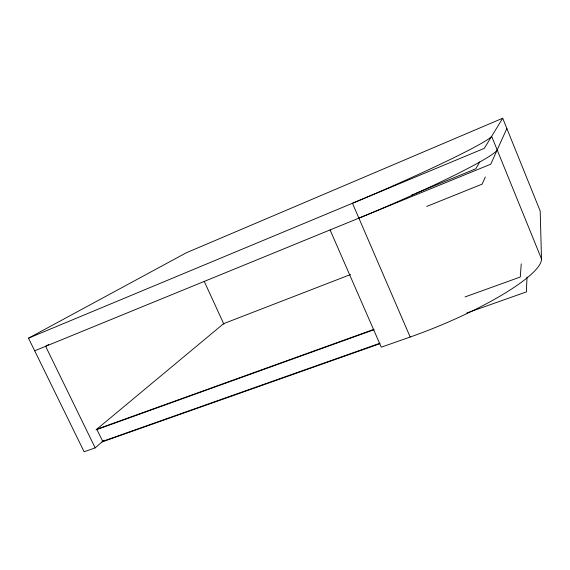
<?xml version="1.0" encoding="UTF-8"?>
<svg xmlns="http://www.w3.org/2000/svg" width="570" height="570" viewBox="0 0 570 570"><rect width="100%" height="100%" fill="white"/><g stroke="black" fill="none" stroke-linecap="round" stroke-linejoin="round"><path stroke-width="0.85" d="M527.029 276.913L526.388 291.904L466.83 312.966M521.251 263.867L520.275 277.027L465.049 296.927M485.327 176.949L482.099 184.153L426.759 206.433M506.858 128.507L490.756 164.196L34.677 350.785M479.712 161.944L475.779 168.791L415.893 193.323M330.073 229.938L381.266 347.194L410.179 337.02A120.37 24.574 -22.5 0 0 541.5 258.93L540.203 211.05L502.704 118.232L484.286 148.357L28.5 338.167L84.125 451.768L95.176 447.878L104.032 440.161M48.721 344.522L45.636 346.304L95.176 447.878M28.5 338.167L186.169 252.852L502.704 118.232M411.789 195.004L414.255 193.999M350.522 274.548L223.639 323.646L96.038 429.858L373.842 329.781M374.005 329.31L96.814 429.217L102.693 441.322L380.069 343.197M101.937 441.985L379.591 343.81M204.267 281.438L223.946 324.309M410.179 337.02L352.459 203.255A122.529 6.726 -23.5 0 0 491.639 136.33L541.5 258.93M497.183 149.96A122.286 8.742 -23.4 0 1 358.886 218.146"/></g></svg>
